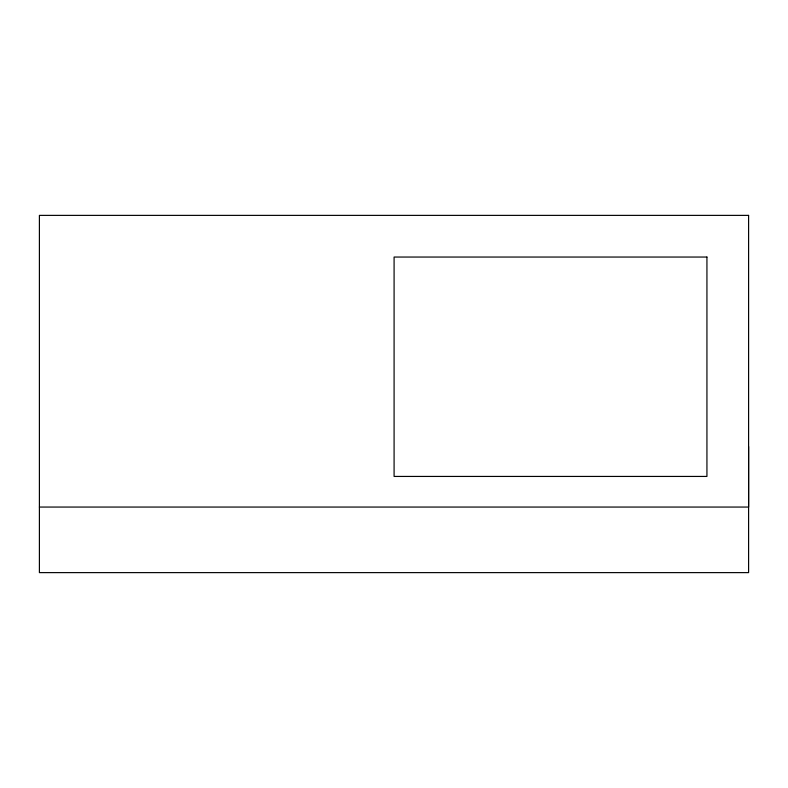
<?xml version="1.0" encoding="UTF-8"?>
<svg xmlns="http://www.w3.org/2000/svg" width="788" height="788" viewBox="0 0 788 788"><rect width="100%" height="100%" fill="white"/><g stroke="black" fill="none" stroke-linecap="round" stroke-linejoin="round"><path stroke-width="1.18" d="M748.6 446.52L748.6 507.058L39.4 507.058M748.6 215.38L39.4 215.38L39.4 572.62L748.6 572.62L748.6 215.38M706.935 257.046L394.089 257.046L394.089 476.435L706.935 476.435L706.935 257.046"/></g></svg>
